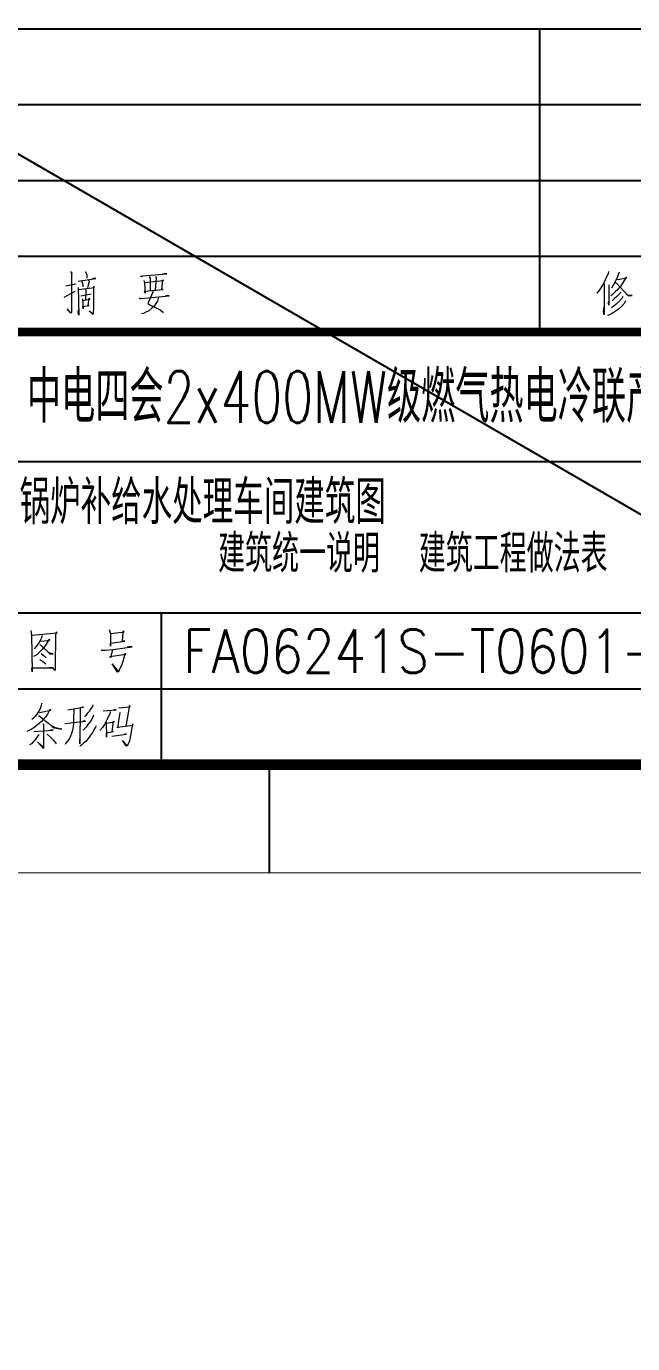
# Model space of a CAD drawing. Extents: x 93518 to 937116, y -359949 to 58022.
# Drawn here: x 780272 to 785880, y -46469 to -34289 of the extents above; entities that cross this region are included whole.
import ezdxf
from ezdxf.enums import TextEntityAlignment as Align

# ---------------------------------------------------------------- set-up
doc = ezdxf.new("R2010")
doc.units = 0
doc.header["$LTSCALE"] = 1000
doc.header["$MEASUREMENT"] = 0
doc.layers.get('0').update_dxf_attribs({"color": 8, "linetype": 'CONTINUOUS'})
for name, color, linetype in [('-人员定位', 6, 'CONTINUOUS'), ('PUB_TEXT', 8, 'CONTINUOUS'), ('Version', 8, 'CONTINUOUS')]:
    doc.layers.add(name, color=color, linetype=linetype)
doc.styles.add('BIGFONT', font='geditxt.shx', dxfattribs={"bigfont": 'hztxt.shx'})
doc.styles.get("Standard").update_dxf_attribs({"font": 'GBENOR', "bigfont": 'GBCBIG'})
doc.styles.add('TK', font='geditxt.shx', dxfattribs={"width": 0.75, "bigfont": 'dxt.shx'})

# ---------------------------------------------------------------- blocks, each defined once
blk = doc.blocks.new('GEDI_WK_A11')
at = {"color": 3}
blk.add_line((975, 0), (975, 10), dxfattribs=at)
for points, const_width in [([(0, 0), (1050, 0), (1050, 594), (0, 594)], 0.1), ([(25, 10), (1040, 10), (1040, 584), (25, 584)], 1)]:
    blk.add_lwpolyline(points, close=True, dxfattribs=dict(at, const_width=const_width))
blk = doc.blocks.new('GEDI_TQ_2012')
at = {"color": 2}
for p, q in [((0, 28), (-180, 28)), ((0, 14), (-170, 14)), ((-75, 0), (-75, 14)), ((0, 7), (-180, 7))]:
    blk.add_line(p, q, dxfattribs=at)
at = {"color": 7}
blk.add_line((0, 0), (-180, 0), dxfattribs=at)
at = {"color": 2, "const_width": 0.8}
blk.add_lwpolyline([(-180, 40), (0, 40)], dxfattribs=at)
at = {"color": 7, "lineweight": 0}
for points in [[(-87.07, 12.4), (-87.01, 11.97), (-86.96, 8.6), (-86.99, 8.96), (-85.02, 8.96), (-85.15, 8.99), (-85.43, 8.96)], [(-86.99, 11.97), (-84.65, 12.18), (-84.73, 12.27), (-84.79, 11.97), (-84.82, 9.02), (-84.84, 8.7), (-85.04, 8.96)], [(-79.83, 12.5), (-79.72, 12.11), (-79.72, 10.96), (-79.72, 11.25), (-78.38, 11.42), (-78.61, 11.42), (-78.55, 12.24), (-78.52, 12.37), (-78.47, 12.27), (-78.66, 12.24), (-79.72, 12.11)], [(-86.21, 11.45), (-86.1, 11.42), (-85.32, 11.52), (-85.4, 11.61), (-85.77, 10.99), (-86.04, 10.66), (-86.29, 10.41), (-86.54, 10.17), (-86.83, 10.01)], [(-86.07, 11.94), (-86.07, 11.78), (-86.32, 11.29), (-86.63, 10.89), (-86.76, 10.73)], [(-86.26, 11.09), (-86.18, 11.09), (-85.32, 10.24), (-85.02, 10.24), (-85.32, 10.3), (-85.45, 10.37)], [(-86.13, 10.27), (-85.82, 10.04), (-85.68, 9.88)], [(-80.58, 10.6), (-80.22, 10.6), (-79.49, 10.66), (-77.71, 10.89), (-77.91, 10.93), (-78.18, 10.86)], [(-79.53, 10.66), (-79.72, 9.88), (-79.78, 10.01), (-78.3, 10.21), (-78.38, 10.33), (-78.38, 10.21), (-78.55, 9.64), (-78.66, 9.28), (-78.8, 8.99), (-78.91, 8.77), (-78.99, 8.6), (-79.06, 8.56), (-79.55, 9.32), (-79.02, 8.63)], [(-86.24, 9.72), (-85.88, 9.49), (-85.71, 9.32)], [(-86.29, 4.83), (-85.23, 5.06), (-85.32, 5.12), (-85.38, 4.99), (-85.54, 4.66), (-85.71, 4.43), (-85.9, 4.2), (-86.1, 4.01), (-86.32, 3.81), (-86.51, 3.65), (-86.76, 3.45), (-86.96, 3.32), (-87.21, 3.19), (-87.38, 3.09), (-87.46, 3.06)], [(-86.1, 5.68), (-86.13, 5.45), (-86.24, 5.12), (-86.4, 4.86), (-86.69, 4.47), (-86.85, 4.3), (-86.99, 4.17)], [(-83.12, 5.12), (-83.15, 4.17), (-83.15, 3.81), (-83.17, 3.51), (-83.23, 3.19), (-83.31, 2.89), (-83.42, 2.63), (-83.53, 2.37), (-83.71, 2.14), (-83.84, 1.98), (-83.9, 1.87)], [(-83.67, 5.09), (-82.2, 5.32), (-82.29, 5.32), (-82.45, 5.25)], [(-82.51, 5.22), (-82.54, 1.94), (-82.56, 2.11), (-82.54, 2.37)], [(-81.36, 5.55), (-81.39, 5.39), (-81.53, 5.19), (-81.7, 4.92), (-81.86, 4.73), (-82, 4.56), (-82.11, 4.43)], [(-79.75, 4.92), (-79.75, 4.79), (-80.03, 4.2), (-80.28, 3.71), (-80.47, 3.45), (-80.69, 3.15)], [(-80.39, 4.99), (-79.19, 5.09), (-79.27, 5.12), (-79.44, 5.06)], [(-78.99, 5.25), (-77.91, 5.35), (-77.97, 5.51), (-78.3, 3.55)], [(-85.9, 3.71), (-85.9, 1.51), (-86.46, 2.11), (-85.9, 1.61)], [(-86.38, 4.53), (-86.32, 4.53), (-86.02, 4.3), (-85.77, 4.07), (-85.45, 3.84), (-85.15, 3.58), (-84.93, 3.42), (-84.21, 3.28), (-84.79, 3.42), (-85.15, 3.61)], [(-85.93, 3.81), (-85.9, 3.71)], [(-83.93, 3.81), (-82.04, 4.04), (-82.15, 4.07), (-82.31, 4.01)], [(-81.28, 4.59), (-81.34, 4.43), (-81.45, 4.2), (-81.61, 3.97), (-81.81, 3.71), (-81.97, 3.48), (-82.09, 3.35), (-82.25, 3.19)], [(-80.11, 3.94), (-80.08, 2.56), (-80.08, 2.96), (-79.47, 3.06), (-79.55, 3.03), (-79.44, 4.04), (-79.38, 3.94), (-80.11, 3.81)], [(-78.86, 4.83), (-79.06, 3.42), (-79.11, 3.48), (-77.63, 3.65), (-77.68, 3.78), (-77.75, 3.42), (-77.86, 2.7), (-77.97, 2.2), (-78.08, 1.9), (-78.16, 1.78), (-78.22, 1.71), (-78.61, 2.23), (-78.18, 1.78)], [(-86.35, 2.79), (-86.71, 2.27), (-86.88, 2.11), (-87.01, 1.94), (-87.13, 1.87), (-87.21, 1.84)], [(-86.8, 3.06), (-85.02, 3.19), (-85.15, 3.22), (-85.32, 3.15)], [(-85.57, 2.83), (-85.23, 2.53), (-84.98, 2.27), (-84.73, 1.94)], [(-81.05, 3.61), (-81.11, 3.48), (-81.25, 3.22), (-81.39, 2.99), (-81.56, 2.73), (-81.78, 2.43), (-82, 2.14), (-82.2, 1.98), (-82.4, 1.81), (-82.56, 1.71)], [(-79.58, 2.63), (-78.22, 2.83), (-78.3, 2.86), (-78.52, 2.76)]]:
    blk.add_lwpolyline(points, dxfattribs=at)
blk.add_text('556677', height=0.0001).set_placement((-86.97, 8.96))
blk = doc.blocks.new('GEDI_Version_2012')
at = {"layer": 'Version', "color": 2}
for p, q in [((0, 28), (-180, 28)), ((-40, 0), (-40, 28)), ((0, 21), (-180, 21)), ((0, 14), (-180, 14)), ((0, 7), (-180, 7)), ((0, 0), (-180, 0))]:
    blk.add_line(p, q, dxfattribs=at)
at = {"layer": 'Version', "color": 7, "lineweight": 0}
for points in [[(-83.4, 5.59), (-83.27, 5.39), (-83.32, 5.46), (-83.32, 1.85), (-83.38, 1.75), (-83.71, 2.14), (-83.38, 1.79)], [(-82.7, 4.7), (-81.07, 4.97), (-81.18, 5), (-81.39, 4.94)], [(-82.07, 5.59), (-81.9, 5.32), (-81.9, 5.23), (-81.9, 5)], [(-76.94, 5.2), (-76.86, 5.13), (-76.77, 5.2), (-74.52, 5.39), (-74.63, 5.42), (-74.91, 5.36)], [(-76.13, 5.13), (-76.05, 5), (-76.05, 3.81)], [(-75.55, 5.16), (-75.49, 5.03), (-75.57, 3.88)], [(-33.67, 5.6), (-33.7, 5.39), (-33.95, 4.87), (-33.95, 4.8), (-34.17, 4.41), (-34.37, 4.08), (-34.56, 3.82), (-34.73, 3.59)], [(-32.92, 4.91), (-32.81, 4.87), (-31.97, 5.01), (-32.03, 5.07), (-32.31, 4.61), (-32.56, 4.21), (-32.78, 3.95), (-33.04, 3.73), (-33.28, 3.49), (-33.45, 3.36)], [(-32.67, 5.53), (-32.86, 5.04), (-33.04, 4.64), (-33.23, 4.35), (-33.25, 4.28), (-33.39, 4.06)], [(-84.01, 3.23), (-82.99, 3.78)], [(-83.85, 4.28), (-82.93, 4.47)], [(-82.7, 4.14), (-82.65, 1.58), (-82.7, 1.79), (-82.68, 2.05)], [(-82.68, 3.95), (-81.18, 4.14), (-81.26, 4.24), (-81.28, 3.92), (-81.28, 2.24), (-81.31, 1.79), (-81.34, 1.62), (-81.7, 1.98), (-81.34, 1.72)], [(-82.4, 4.73), (-82.26, 4.4), (-82.26, 4.18)], [(-82.04, 3.98), (-82.01, 3.81), (-82.04, 3)], [(-81.76, 4.83), (-81.7, 4.67), (-81.84, 4.08)], [(-76.64, 4.77), (-76.58, 4.54), (-76.52, 3.59), (-76.58, 3.78), (-74.85, 3.95), (-74.96, 3.95), (-74.88, 4.83), (-74.85, 4.73), (-76.55, 4.57)], [(-75.8, 3.78), (-75.8, 3.69), (-76.27, 2.64), (-76.07, 2.53), (-75.55, 2.27), (-75.13, 2.05), (-74.94, 1.91), (-74.83, 1.79)], [(-34.06, 4.48), (-34.06, 1.59), (-34.12, 1.86), (-34.06, 2.35)], [(-33.64, 4.38), (-33.64, 2.48), (-33.67, 2.71), (-33.64, 2.87)], [(-32.56, 3.69), (-32.59, 3.59), (-32.62, 3.56), (-32.89, 3.3), (-33.12, 3.07), (-33.31, 2.9)], [(-33.04, 4.58), (-32.92, 4.54), (-31.83, 3.36), (-31.47, 3.4), (-31.83, 3.4), (-31.97, 3.52)], [(-82.46, 3.36), (-81.51, 3.55)], [(-82.31, 3.07), (-82.23, 2.14), (-82.26, 2.38), (-81.68, 2.47), (-81.78, 2.47), (-81.68, 3.13), (-81.62, 3), (-82.26, 2.9)], [(-77.08, 3.16), (-76.97, 3.1), (-76.88, 3.1), (-74.29, 3.36), (-74.44, 3.39), (-74.65, 3.33)], [(-75.27, 3.23), (-75.38, 2.86), (-75.52, 2.64), (-75.69, 2.41), (-75.88, 2.21), (-76.16, 1.98), (-76.46, 1.85), (-76.66, 1.72), (-76.86, 1.68)], [(-32.09, 2.9), (-32.17, 2.67), (-32.47, 2.35), (-32.75, 2.08), (-33.04, 1.92), (-33.31, 1.72), (-33.56, 1.59), (-33.75, 1.53)], [(-32.33, 3.3), (-32.39, 3.16), (-32.42, 3.1), (-32.73, 2.78), (-32.78, 2.74), (-32.95, 2.57), (-33.17, 2.41), (-33.39, 2.24)]]:
    blk.add_lwpolyline(points, dxfattribs=at)
blk = doc.blocks.new('A$C7DF8697A')
for name, p in [('GEDI_WK_A11', (0, 0)), ('GEDI_Version_2012', (1040, 50)), ('GEDI_TQ_2012', (1040, 10))]:
    blk.add_blockref(name, p)
at = {"style": 'TK', "width": 0.85}
for tag, height, p in [('PROJECTNAME', 4.75, (985, 44)), ('PHASE', 4, (1027, 44)), ('DRAWINGNAME', 4.75, (995, 31))]:
    blk.add_attdef(tag, text='', height=height, dxfattribs=at).set_placement(p, align=Align.MIDDLE_CENTER)
for tag, p, height in [('APPROVE', (872, 32.75), 3.5), ('DESIGN', (917, 32.75), 3.5), ('REVIEW1', (872, 25.75), 3.5), ('DRAW', (917, 25.75), 3.5), ('REVIEW2', (872, 18.75), 3.5), ('PROPORTION', (917, 18.75), 3.5), ('DRAWINGNUMBER', (967, 18.5), 4), ('CHECK', (872, 11.75), 3.5), ('DATE', (917, 11.75), 3.5), ('VERSION', (1033, 11.75), 3.5)]:
    blk.add_attdef(tag, p, '', height=height, dxfattribs=at)

msp = doc.modelspace()

# ---------------------------------------------------------------- linework, layer by layer
at = {"layer": '-人员定位'}
msp.add_line((683699.6, 20371.1), (799204.9, -46469.3), dxfattribs=at)

# ---------------------------------------------------------------- block references
ref = msp.add_blockref('A$C7DF8697A', (685022.3, -42116.5), dxfattribs=dict(xscale=100, yscale=100, zscale=100))
ref.add_attrib('DRAWINGNUMBER', 'FA06241S-T0601-01', (781722.3, -40266.5), dxfattribs={"height": 400, "style": 'TK', "width": 0.85})
ref.add_attrib('DRAWINGNAME', '建筑统一说明  建筑工程做法表  建筑装修一览表   ', dxfattribs={"height": 350, "style": 'TK', "width": 0.75}).set_placement((785170.1, -39164.9), align=Align.MIDDLE_CENTER)
ref.add_attrib('PROJECTNAME', '中电四会2x400MW级燃气热电冷联产项目', dxfattribs={"height": 475, "style": 'TK', "width": 0.7}).set_placement((783522.3, -37716.5), align=Align.MIDDLE_CENTER)

# ---------------------------------------------------------------- texts
at = {"layer": 'PUB_TEXT', "linetype": 'Continuous', "style": 'BIGFONT', "width": 0.7}
msp.add_text('锅炉补给水处理车间建筑图', height=403.2, dxfattribs=at).set_placement((780210.2, -38891.5))

doc.saveas('drawing.dxf')
